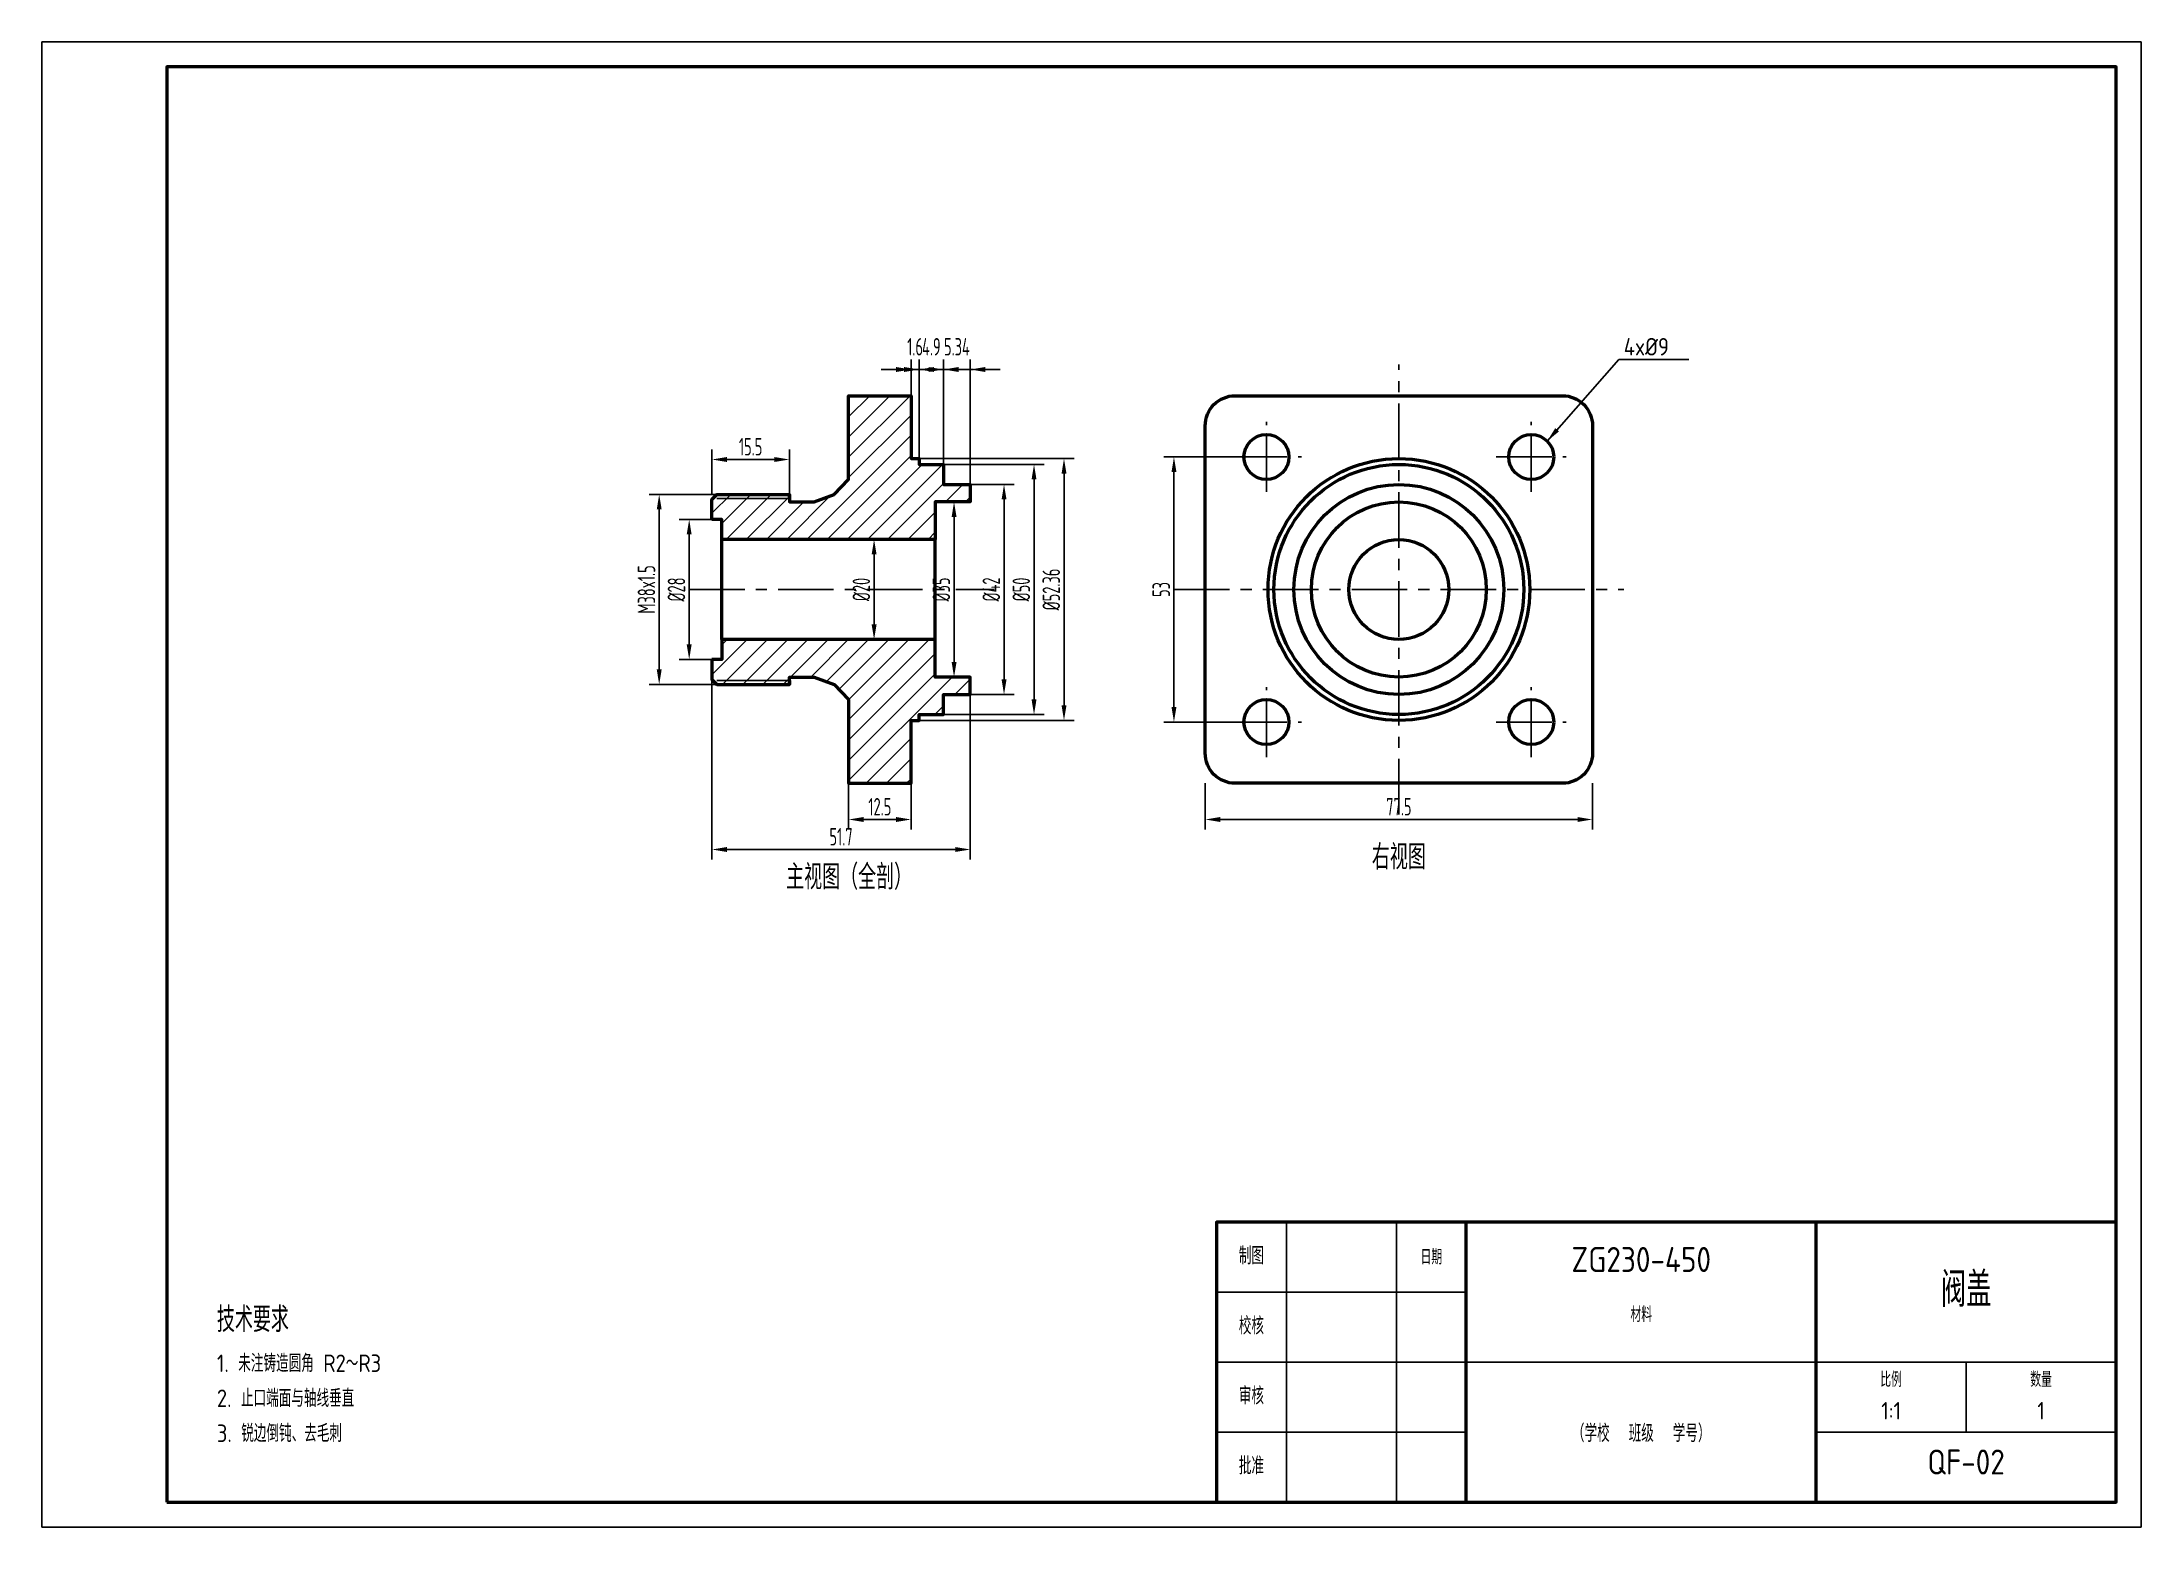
# Model space of a CAD drawing. Header units: millimetres. Extents: x 0 to 420, y 0 to 297.
import ezdxf
from ezdxf.enums import TextEntityAlignment as Align

# ---------------------------------------------------------------- set-up
doc = ezdxf.new("R2010")
doc.units = ezdxf.units.MM
doc.header["$LTSCALE"] = 3.5
doc.linetypes.add('CENTER', pattern=[5.08, 3.175, -0.635, 0.635, -0.635])
for name, color, linetype, lineweight in [('01粗实线', 7, 'CONTINUOUS', 50), ('02细实线', 3, 'CONTINUOUS', 25), ('04点画线', 1, 'CENTER', 25), ('05剖面线', 3, 'CONTINUOUS', 25), ('06尺寸', 3, 'CONTINUOUS', 25), ('07文字', 3, 'CONTINUOUS', 25), ('08图框', 7, 'CONTINUOUS', 50)]:
    doc.layers.add(name, color=color, linetype=linetype, lineweight=lineweight)
doc.styles.add('GB', font='gbenor.shx', dxfattribs={"width": 0.7, "bigfont": 'gbcbig.shx'})
doc.dimstyles.new('GB', dxfattribs={"dimtxt": 3.5, "dimasz": 3, "dimexe": 2, "dimexo": 0, "dimgap": 0.8, "dimtad": 1, "dimtxsty": 'GB', "dimcen": 2.5, "dimclrd": 3, "dimclre": 3, "dimclrt": 3, "dimazin": 3, "dimtfac": 1, "dimtmove": 0, "dimatfit": 3})

msp = doc.modelspace()

# ---------------------------------------------------------------- hatches: boundary and pattern name
at = {"layer": '05剖面线'}
h = msp.add_hatch(dxfattribs=at)
h.set_pattern_fill('ANSI31', scale=0.9)
h.paths.add_polyline_path([(134.04, 201.5), (134.04, 205.5), (135.04, 206.5), (149.54, 206.5), (149.54, 205), (154.5, 205), (158.5, 206.5), (161.4, 209.5), (161.4, 226.25), (173.9, 226.25), (173.9, 213.68), (175.5, 213.68), (175.5, 212.5), (180.4, 212.5), (180.4, 208.5), (185.74, 208.5), (185.74, 205), (178.74, 205), (178.74, 197.5), (136.04, 197.5), (136.04, 201.5)])
h = msp.add_hatch(dxfattribs=at)
h.set_pattern_fill('ANSI31', scale=0.9)
h.paths.add_polyline_path([(134.04, 173.5), (134.04, 169.5), (135.04, 168.5), (149.54, 168.5), (149.54, 170), (154.5, 170), (158.5, 168.5), (161.4, 165.5), (161.4, 148.75), (173.9, 148.75), (173.9, 161.32), (175.5, 161.32), (175.5, 162.5), (180.4, 162.5), (180.4, 166.5), (185.74, 166.5), (185.74, 170), (178.74, 170), (178.74, 177.5), (136.04, 177.5), (136.04, 173.5)])

# ---------------------------------------------------------------- linework, layer by layer
at = {"layer": '01粗实线'}
for p, q in [((149.54, 205.69), (149.54, 206.5)), ((136.04, 177.5), (136.04, 197.5)), ((178.74, 177.5), (178.74, 197.5)), ((149.54, 169.31), (149.54, 168.5))]:
    msp.add_line(p, q, dxfattribs=at)
for points in [[(134.04, 201.5), (134.04, 205.5), (135.04, 206.5), (149.54, 206.5), (149.54, 205), (154.5, 205), (158.5, 206.5), (161.4, 209.5), (161.4, 226.25), (173.9, 226.25), (173.9, 213.68), (175.5, 213.68), (175.5, 212.5), (180.4, 212.5), (180.4, 208.5), (185.74, 208.5), (185.74, 205), (178.74, 205), (178.74, 197.5), (136.04, 197.5), (136.04, 201.5)], [(134.04, 173.5), (134.04, 169.5), (135.04, 168.5), (149.54, 168.5), (149.54, 170), (154.5, 170), (158.5, 168.5), (161.4, 165.5), (161.4, 148.75), (173.9, 148.75), (173.9, 161.32), (175.5, 161.32), (175.5, 162.5), (180.4, 162.5), (180.4, 166.5), (185.74, 166.5), (185.74, 170), (178.74, 170), (178.74, 177.5), (136.04, 177.5), (136.04, 173.5)]]:
    msp.add_lwpolyline(points, close=True, dxfattribs=at)
msp.add_lwpolyline([(238.75, 226.25), (304.25, 226.25, -0.4142136), (310.25, 220.25), (310.25, 154.75, -0.4142136), (304.25, 148.75), (238.75, 148.75, -0.4142136), (232.75, 154.75), (232.75, 220.25, -0.4142136), (238.75, 226.25)], format="xyb", close=True, dxfattribs=at)
for centre, radius in [((245, 214), 4.5), ((298, 214), 4.5), ((271.5, 187.5), 26.18), ((271.5, 187.5), 25), ((271.5, 187.5), 21), ((271.5, 187.5), 17.5), ((271.5, 187.5), 10), ((245, 161), 4.5), ((298, 161), 4.5)]:
    msp.add_circle(centre, radius, dxfattribs=at)
at = {"layer": '02细实线'}
for p, q in [((135.04, 205.69), (149.54, 205.69)), ((135.04, 169.31), (149.54, 169.31)), ((235, 61), (285, 61)), ((249, 5), (249, 61)), ((271, 5), (271, 61)), ((235, 47), (285, 47)), ((235, 33), (285, 33)), ((285, 33), (355, 33)), ((355, 33), (415, 33)), ((385, 19), (385, 33)), ((235, 19), (285, 19)), ((355, 19), (415, 19))]:
    msp.add_line(p, q, dxfattribs=at)
msp.add_lwpolyline([(0, 0), (420, 0), (420, 297), (0, 297)], close=True, dxfattribs=at)
at = {"layer": '04点画线'}
for p, q in [((271.5, 142.5), (271.5, 232.5)), ((245, 207), (245, 221)), ((298, 207), (298, 221)), ((238, 214), (252, 214)), ((291, 214), (305, 214)), ((129.5, 187.5), (190.5, 187.5)), ((226.5, 187.5), (316.5, 187.5)), ((245, 154), (245, 168)), ((298, 154), (298, 168)), ((238, 161), (252, 161)), ((291, 161), (305, 161))]:
    msp.add_line(p, q, dxfattribs=at)
at = {"layer": '06尺寸'}
for p, q in [((301.2, 217.2), (315.5, 233.5)), ((315.5, 233.5), (329.5, 233.5))]:
    msp.add_line(p, q, dxfattribs=at)
msp.add_solid([(301.2, 217.2), (303.554, 219.125), (302.803, 219.785)], dxfattribs=at)
at = {"layer": '08图框'}
for p, q in [((285, 5), (285, 61)), ((355, 5), (355, 61))]:
    msp.add_line(p, q, dxfattribs=at)
for points in [[(25, 5), (415, 5), (415, 292), (25, 292)], [(235, 5), (415, 5), (415, 61), (235, 61)]]:
    msp.add_lwpolyline(points, close=True, dxfattribs=at)

# ---------------------------------------------------------------- texts
at = {"layer": '06尺寸', "style": 'GB'}
msp.add_text('4x%%c9', height=3.5, dxfattribs=at).set_placement((316.5, 234.3))
at = {"layer": '07文字', "style": 'GB'}
for s, height, p in [('右视图', 5, (271.5, 131.5)), ('主视图（全剖）', 5, (161.5, 127.5)), ('制图', 3.5, (242, 52.5)), ('日期', 3, (278, 52.5)), ('ZG230-450', 5, (320, 51)), ('阀盖', 7, (385, 44)), ('校核', 3.5, (242, 38.5)), ('材料', 3, (320, 41)), ('比例', 3, (370, 28)), ('数量', 3, (400, 28)), ('审核', 3.5, (242, 24.5)), ('1:1', 3.5, (370, 21.5)), ('1', 3.5, (400, 21.5)), ('（学校  班级  学号）', 3.5, (320, 17)), ('批准', 3.5, (242, 10.5)), ('QF-02', 5, (385, 10.5))]:
    msp.add_text(s, height=height, dxfattribs=at).set_placement(p, align=Align.CENTER)
for s, height, p in [('技术要求', 5, (35, 39)), ('1. 未注铸造圆角 R2～R3', 3.5, (35, 31)), ('2. 止口端面与轴线垂直', 3.5, (35, 24)), ('3. 锐边倒钝、去毛刺', 3.5, (35, 17))]:
    msp.add_text(s, height=height, dxfattribs=at).set_placement(p)

# ---------------------------------------------------------------- dimensions: what is measured, and where the dimension line sits
at = {"layer": '06尺寸'}
for base, p1, p2, text in [((173.9, 231.5), (173.9, 226.25), (175.5, 213.68), '1.6'), ((175.5, 231.5), (175.5, 213.68), (180.4, 212.5), '4.9'), ((180.4, 231.5), (180.4, 212.5), (185.74, 208.5), '5.34'), ((134.04, 213.5), (134.04, 206.5), (149.54, 206.5), '15.5'), ((134.04, 135.5), (134.04, 169.5), (185.74, 166.5), '51.7'), ((161.4, 141.5), (161.4, 148.75), (173.9, 148.75), '12.5'), ((232.75, 141.5), (232.75, 148.75), (310.25, 148.75), '77.5')]:
    msp.add_linear_dim(base=base, p1=p1, p2=p2, text=text, dimstyle='GB', dxfattribs=at).render()
for base, p1, p2, text in [((204.5, 161.32), (175.5, 161.32), (175.5, 213.68), '%%c52.36'), ((198.5, 162.5), (180.4, 162.5), (180.4, 212.5), '%%c50'), ((226.5, 161), (245, 161), (245, 214), '53'), ((123.5, 168.5), (135.04, 168.5), (135.04, 206.5), 'M38x1.5'), ((192.5, 166.5), (185.74, 166.5), (185.74, 208.5), '%%c42'), ((182.5, 170), (182.5, 170), (182.5, 205), '%%c35'), ((129.5, 173.5), (134.04, 173.5), (134.04, 201.5), '%%c28'), ((166.5, 177.5), (166.5, 177.5), (166.5, 197.5), '%%c20')]:
    msp.add_linear_dim(base=base, p1=p1, p2=p2, angle=90, text=text, dimstyle='GB', dxfattribs=at).render()

doc.saveas('drawing.dxf')
